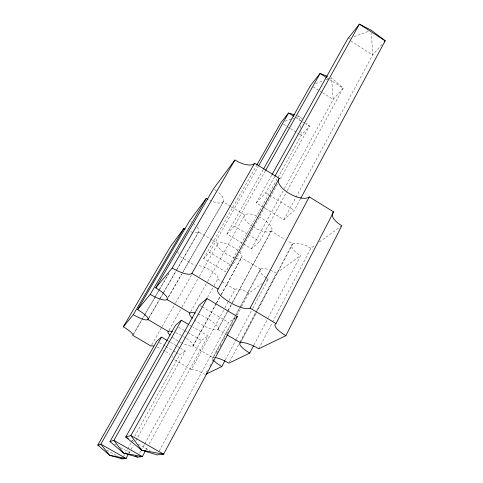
<?xml version="1.0" encoding="UTF-8"?>
<svg xmlns="http://www.w3.org/2000/svg" width="483" height="483" viewBox="0 0 483 483"><rect width="100%" height="100%" fill="white"/><g stroke="black" fill="none" stroke-linecap="round" stroke-linejoin="round"><path stroke-width="0.36" stroke-dasharray="2.42 1.81" d="M258.761 348.786L272.207 322.819M272.551 322.155L310.835 248.244L315.079 245.153M253.943 345.061L267.848 318.375M268.198 317.705L300.529 255.664L298.681 254.529A15.48 5.802 27.3 0 1 292.022 244.567L292.62 244.126L257.409 310.865M229.558 361.858L239.767 342.538M240.123 341.867L256.316 311.227M256.666 310.557L276.379 273.251L300.529 255.664M239.96 343.135L292.022 244.567M241.204 341.553L257.034 311.517M225.326 359.92L235.867 340.05M236.223 339.392L252.392 308.927M252.742 308.269L268.21 279.132L266.556 278.123M213.069 359.702A14.351 3.212 28.3 0 1 212.689 357.951L239.459 308.13M239.816 307.466L260.156 269.599L260.802 269.085M216.118 303.801L192.952 345.943L213.118 357.764L240.413 306.898M240.788 306.252L260.633 269.254L241.452 257.705A13.82 4.661 29.1 0 1 236.187 258.097M206.259 372.598L207.678 369.954M209.803 365.987L210.872 364.001M212.291 361.356L214.416 357.39M216.547 353.423L218.678 349.457M220.097 346.812L222.222 342.839M223.647 340.195L225.772 336.228M227.191 333.584L228.966 330.275M231.454 325.651L232.516 323.664M234.647 319.698L235.354 318.375M237.129 315.067L241.385 307.134M241.742 306.47L248.842 293.241L262.154 283.539M271.675 175.22L256.262 202.872L283.859 219.741L294.304 210.346L300.36 199.044M159.281 450.929L228.519 322.439L235.589 317.742M283.859 219.741L372.635 54.984L382.301 44.074M227.825 310.992L217.797 329.484L226.261 334.484M228.181 310.327L232.124 303.064M232.48 302.406L271.156 231.067L285.067 239.532M217.863 329.527L271.959 229.757M145.951 449.969L147.75 446.672M149.187 444.034L208.107 335.933L192.862 326.955M263.108 169.75L226.938 233.959L251.456 248.787L259.6 241.458L286.98 191.232M287.337 190.574L343.171 88.141L331.567 77.944L330.173 78.427M174.574 359.787L191.371 369.573L224.547 308.625M224.909 307.961L228.513 301.338M228.876 300.674L235.124 289.257A12.389 3.737 28.4 0 1 246.547 291.949L248.842 293.241M139.635 453.169L140.716 451.194M141.078 450.536L144.326 444.601M144.683 443.943L201.302 340.461L208.107 335.933M251.456 248.787L283.998 189.306M284.36 188.642L333.173 99.426L343.171 88.141L330.058 79.822M216.475 303.143L220.822 295.24M221.184 294.582L241.452 257.705M193.007 345.979L216.173 303.831M216.535 303.173L220.876 295.27M221.238 294.612L241.506 257.735A13.82 4.661 29.1 0 0 239.773 252.307M128.967 453.132L133.332 445.229M135.88 440.617L185.327 351.02L180.823 348.388M277.411 184.174L232.269 265.964L209.574 252.343L203.675 258.622L225.736 271.844L301.307 135.318L309.446 126.123L306.307 123.026M280.321 178.897L309.446 126.123L305.642 123.745M123.69 456.212L124.421 454.889M124.783 454.231L127.343 449.613M127.705 448.955L130.99 443.02M131.358 442.356L132.819 439.717M134.642 436.421L179.924 354.619L185.327 351.02M207.509 297.425L213.697 286.28M214.06 285.628L217.7 279.071A12.449 3.779 29.3 0 0 211.27 270.788A12.449 3.779 29.3 0 0 197.469 265.831M256.262 202.872L265.722 192.814L274.501 177.001M190.7 311.734L207.201 282.096M207.636 281.474L244.754 215.001A15.541 5.893 28.8 0 0 253.122 226.907M226.938 233.959L234.303 226.122L265.221 171.091M168.99 330.149L181.536 307.804M181.964 307.182L198.966 276.964M199.394 276.342L217.881 243.504A13.82 4.661 29.1 0 0 222.035 250.985A13.82 4.661 29.1 0 0 235.505 257.94M209.574 252.343L258.139 166.659M151.771 344.753L161.817 327.118M162.185 326.46L175.208 303.596M175.577 302.938L191.576 274.845M203.675 258.622L256.413 165.754M168.513 296.894L181.602 274.109M183.099 271.5L223.333 201.665A15.673 5.965 30.4 0 0 217.899 191.993M168.319 297.443L181.795 273.988M182.169 273.336L223.333 201.665M149.024 317.585L159.909 298.754M160.284 298.108L163.29 292.909M163.665 292.263L176.428 270.184M176.802 269.532L198.742 231.743A13.935 4.709 30.3 0 0 196.967 226.817M148.42 318.804L159.312 299.967M159.686 299.315L162.693 294.117M163.067 293.465L175.836 271.374M176.21 270.728L198.742 231.743M133.507 334.103L145.238 313.902M145.618 313.256L155.46 296.308M155.84 295.656L159.245 289.794M159.625 289.142L168.712 273.505M132.873 335.347L144.23 315.791M144.61 315.139L154.457 298.186M154.838 297.534L158.623 291.014M159.004 290.361L168.851 273.408M191.371 369.573L191.461 369.477A12.866 2.584 28.6 0 1 202.8 373.244L204.593 374.247M213.118 357.764L213.232 357.643A14.351 3.212 28.3 0 1 214.675 357.517M266.393 280.454L268.21 279.132M319.329 242.055L341.173 226.153M212.689 357.951L213.094 357.752M348.334 38.676L351.123 37.668M353.912 36.654L368.559 31.335M315.586 83.529L322.535 81.102M326.007 79.888L329.478 78.669M285.061 121.197L291.943 118.866M292.632 118.631L294.008 118.166M296.761 117.236L299.514 116.3L303.173 119.923M297.456 115.691L299.514 116.3L300.064 122.151M273.831 271.808L276.379 273.251M114.574 444.149L115.878 444.891M120.46 447.487L130.929 453.416M106.797 450.126L117.085 455.94M310.835 248.244L307.967 246.614A15.48 5.802 27.3 0 0 292.837 243.915L287.584 241.065M131.63 440.399L134.896 442.259M138.168 444.119L150.599 451.182M159.384 342.622L165.162 345.997M165.802 346.371L172.86 350.495M173.506 350.869L175.432 351.992M176.072 352.373L179.924 354.619M167.963 340.865L169.895 341.994M170.535 342.369L176.965 346.13M177.611 346.504L180.183 348.014M189.686 325.089L192.228 326.58M178.71 327.19L183.878 330.221M184.518 330.601L187.102 332.117M187.748 332.497L201.302 340.461M199.908 305.498L201.816 306.627M202.449 307.001L228.519 322.439M180.225 256.684L195.114 265.578M217.7 279.071L221.546 281.372M222.186 281.752L235.004 289.414M212.085 240.015L198.573 231.87A13.935 4.709 30.3 0 1 193.689 232.516M212.731 240.401L217.936 243.535A13.82 4.661 29.1 0 1 237.805 250.442M234.303 226.122L247.586 234.177M248.22 234.557L259.6 241.458M230.753 206.483L223.116 201.834A15.673 5.965 30.4 0 1 212.146 201.387M231.393 206.869L244.821 215.044A15.541 5.893 28.8 0 1 257.016 215.949M265.722 192.814L294.304 210.346M283.479 124.185L289.842 128.158M290.482 128.556L298.76 133.725M299.394 134.123L301.307 135.318L300.963 131.66M296.139 117.792L301.839 121.366M302.473 121.758L305.008 123.346M313.213 86.807L319.45 90.75M320.078 91.148L321.944 92.325M322.572 92.724L333.173 99.426L331.567 77.944M326.937 77.835L329.436 79.423M350.761 40.94L372.635 54.984L371.505 33.309M190.604 221.558L191.63 222.222M214.603 189.638L216.33 190.773M300.408 125.809L300.686 128.738M157.144 347.186A12.932 2.614 29.2 0 1 160.881 348.877M163.29 350.145A12.932 2.614 29.2 0 1 164.48 350.821M165.645 351.521A12.932 2.614 29.2 0 1 169.799 354.341M172.238 356.46A12.932 2.614 29.2 0 1 173.011 357.348M186.619 338.517A14.424 3.254 29.1 0 1 193.055 345.864A14.424 3.254 29.1 0 1 181.705 342.9M181.053 342.574A14.424 3.254 29.1 0 1 178.444 341.167M177.804 340.793A14.424 3.254 29.1 0 1 172.057 336.935M175.534 332.624A14.424 3.254 29.1 0 1 182.363 335.902M183.468 336.536A14.424 3.254 29.1 0 1 185.4 337.72M177.279 251.619A12.54 3.816 30.3 0 1 179.096 254.306M193.025 232.377A13.935 4.709 30.3 0 1 190.133 231.49M266 277.743A13.759 4.601 27.9 0 1 260.156 269.599M260.748 269.049A13.759 4.601 27.9 0 1 269.224 269.816M270.504 270.293A13.759 4.601 27.9 0 1 273.776 271.778M197.813 313.853A16.301 4.16 28.9 0 1 216.39 325.15A16.301 4.16 28.9 0 1 212.206 329.243A16.301 4.16 28.9 0 1 192.898 318.659M193.828 223.828A13.935 4.709 30.3 0 1 194.842 224.686M211.554 201.145A15.673 5.965 30.4 0 1 209.779 200.348M271.156 231.067A15.541 5.893 28.8 0 1 253.678 227.251M258.864 216.77A15.541 5.893 28.8 0 1 271.217 231.103"/><path stroke-width="0.72" d="M226.913 334.864L240.661 342.743A16.235 4.087 27.9 0 1 255.742 347.09L258.761 348.786L285.888 335.667L341.777 225.712L339.688 224.408A17.702 7.535 26.2 0 1 332.859 212.484L333.632 211.91L309.271 196.889A17.75 7.686 28.3 0 1 288.677 193.109A17.75 7.686 28.3 0 1 279.277 178.396L254.668 163.224A17.907 7.794 30.5 0 1 234.895 160.018L213.45 188.877L155.725 287.874L158.798 289.788A16.446 4.208 29.9 0 1 167.196 299.394L167.021 299.496A16.446 4.208 29.9 0 1 150.225 294.389L137.595 309.633L140.318 311.312A14.544 3.29 29.9 0 1 148.046 319.456L147.901 319.535A14.544 3.29 29.9 0 1 133.296 314.723L123.292 326.81L125.731 328.295A13.035 2.638 29.8 0 1 132.873 335.347L151.028 346.063A12.932 2.614 29.2 0 1 153.6 346.027M285.888 335.667L283.666 334.327A18.698 5.385 27.2 0 1 275.346 323.906L276.022 323.568L333.632 211.91M215.321 357.583A14.351 3.212 28.3 0 1 226.189 361.689L228.857 363.186L249.771 353.067L253.599 345.725M205.855 374.265L221.806 366.537L224.969 360.578M155.725 287.874L172.171 268.029A18.928 5.579 29.9 0 0 191.902 273.42L218.129 289.057A18.752 5.5 28.6 0 0 229.419 302.104A18.752 5.5 28.6 0 0 250.079 308.1L309.271 196.889M237.358 316.564L163.586 454.159L157.144 454.901L141.7 450.241L125.737 437.049L199.274 305.117L207.002 298.536L237.358 316.564L236.175 317.349M300.716 198.38L385.199 40.795L371.355 30.32L359.4 24.15L347.639 38.93L272.044 174.562M145.594 450.627L142.358 456.562L137.474 457.123L123.606 453.114L109.991 441.553L175.486 325.294L181.433 320.223L188.418 324.341M128.243 454.455L126.063 458.403L122.229 458.85L109.659 455.33L97.801 445.042L156.818 341.125L161.533 337.104L167.323 340.491M218.129 289.057L279.277 178.396M207.002 298.536L130.899 435.557L125.737 437.049L128.357 438.54M274.869 176.343L359.4 24.15L385.199 40.795L384.233 41.888M263.476 169.098L310.72 85.231L320.066 73.476L327.51 76.368M181.433 320.223L113.897 440.424L109.991 441.553M265.59 170.439L320.066 73.476L326.315 77.443M161.533 337.104L100.856 444.155L97.801 445.042L99.087 445.767M258.508 166.007L288.538 113.028L294.715 114.869M191.902 273.42L254.668 163.224M256.787 165.101L280.931 122.591L288.538 113.028L293.604 116.204M148.649 318.237L147.901 319.535L168.247 331.465M172.171 268.029L234.895 160.018M150.225 294.389L206.253 198.441A15.673 5.965 30.4 0 0 208.004 199.443M123.292 326.81L170.541 246.415L183.884 228.441A13.935 4.709 30.3 0 0 185.128 229.159M133.296 314.723L183.884 228.441M137.595 309.633L189.571 220.894L206.253 198.441M240.48 342.876L239.96 343.135A16.235 4.087 27.9 0 0 247.821 351.902L249.771 353.067M135.512 456.012L137.474 457.123M120.943 458.125L122.229 458.85M167.021 299.496L189.964 313.05M221.806 366.537L220.067 365.51A14.351 3.212 28.3 0 1 213.752 360.56M250.079 308.1L276.022 323.568M169.944 335.111A14.424 3.254 29.1 0 1 172.401 331.567M192.427 318.231A16.301 4.16 28.9 0 1 195.204 313.044M163.586 454.159L141.7 450.241L130.899 435.557L163.586 454.159M142.358 456.562L123.606 453.114L113.897 440.424L142.358 456.562M126.063 458.403L109.659 455.33L100.856 444.155L126.063 458.403"/></g></svg>
